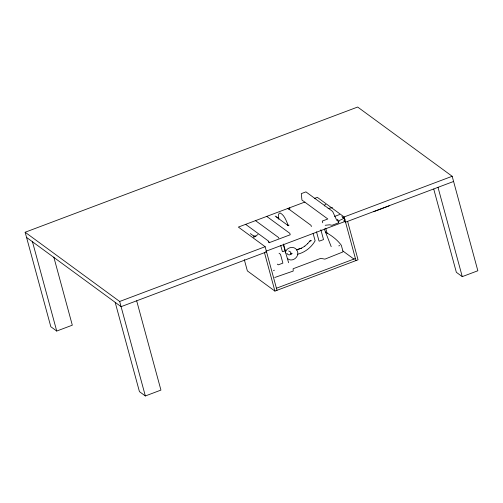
<?xml version="1.0" encoding="UTF-8"?>
<svg xmlns="http://www.w3.org/2000/svg" width="503" height="503" viewBox="0 0 503 503"><rect width="100%" height="100%" fill="white"/><g stroke="black" fill="none" stroke-linecap="round" stroke-linejoin="round"><path stroke-width="0.75" d="M324.334 205.985L324.831 204.809L325.774 204.425M285.396 252.965C285.974 246.816 295.311 245.219 297.424 251.211C299.744 256.8 292.042 262.868 287.446 258.485M286.899 253.38C289.47 257.523 293.456 252.255 288.697 250.984M274.418 270.224L273.443 270.463M339.751 245.627L338.77 245.866M307.723 243.578L309.773 241.17M309.729 241.144L311.502 240.673M304.805 246.105L307.761 243.609M253.619 237.341L258.033 234.467M309.974 240.906L310.728 240.585M296.424 249.922L301.586 248.136L304.843 246.13M342.612 252.085L324.9 259.139L320.732 258.353L293.123 268.747L293.205 271.067L274.72 277.493M301.549 248.105L296.613 249.846M53.808 257.077L72.313 325.183L56.732 331.049L50.822 326.724L25.15 232.241L357.652 107.038L452.178 176.276L477.85 270.759L462.263 276.631L456.353 272.305L433.743 189.065M304.9 202.03L238.365 227.086L265.144 246.703L276.996 290.306M314.406 198.452L317.33 197.346L344.115 216.963L355.967 260.573M288.823 209.493L289.917 209.078L289.577 207.814M289.024 225.118L288.005 225.501L275.185 216.114M334.614 216.422L339.632 214.536M25.15 232.241L119.676 301.473L265.144 246.703M344.115 216.963L452.178 176.276M265.628 251.368L344.593 221.634M266.559 251.89L121.091 306.667L26.558 237.429M453.587 181.47L345.523 222.156L343.656 220.786M373.647 211.719L389.228 205.853M276.43 288.232L355.401 258.498M244.295 259.611L247.369 270.91L274.915 291.092L358.042 259.793L347.604 221.377M115.181 302.341L139.438 391.63L145.348 395.962L160.935 390.089L136.671 300.794M342.782 218.918L339.726 220.364L338.362 222.125L337.658 219.528L338.733 222.754L332.011 225.287L329.628 224.791L325.19 225.281M297.707 254.229C305.032 252.361 311.382 247.344 315.123 240.805L313.13 233.474M328.082 208.494L332.483 207.645M253.474 236.159L254.864 235.888L255.977 236.699M292.186 253.399C290.96 252.726 291.709 255.247 290.904 253.889M290.986 253.933L291.784 253.279M325.34 232.065C331.408 235.391 337.199 239.629 341.317 245.263L343.008 251.487M341.902 216.541L344.109 218.157L344.832 220.811M342.593 217.705L345.096 219.541M303.787 201.382L301.938 200.031L301.291 193.63L305.937 191.882L332.659 211.455L336.79 220.408M304.403 201.835L327.818 218.981L322.278 221.069L322.744 222.779M287.936 208.431L311.017 225.338L311.357 226.601M342.883 250.991L354.093 259.208M276.499 216.818L278.945 218.61M287.49 224.866L288.709 225.765M266.741 216.409L289.822 233.317L290.218 234.769L269.445 242.591L268.2 241.679M255.511 220.641L278.593 237.542L278.769 238.208M245.646 224.357L268.721 241.258L269.149 242.817M279.033 253.223L280.492 254.292L282.887 263.113L278.316 264.836L277.342 264.125M250.356 233.593L254.757 236.819M324.278 228.896L331.207 246.671M288.345 225.627C286.295 221.188 284.736 215.315 280.096 212.958L279.196 213.253L278.486 214.844L278.7 219.176M283.434 245.068L288.609 262.711M438.006 187.336L462.263 276.631M325.705 228.155L327.132 233.423M320.864 229.796L323.523 239.585L319.367 241.151L318.977 240.862L316.519 231.826M283.51 244.062L285.314 250.72L282.717 251.701L282.328 251.412L280.718 245.489M264.477 252.676L274.915 291.092M119.676 301.473L145.348 395.962M32.469 241.754L56.732 331.049"/></g></svg>
